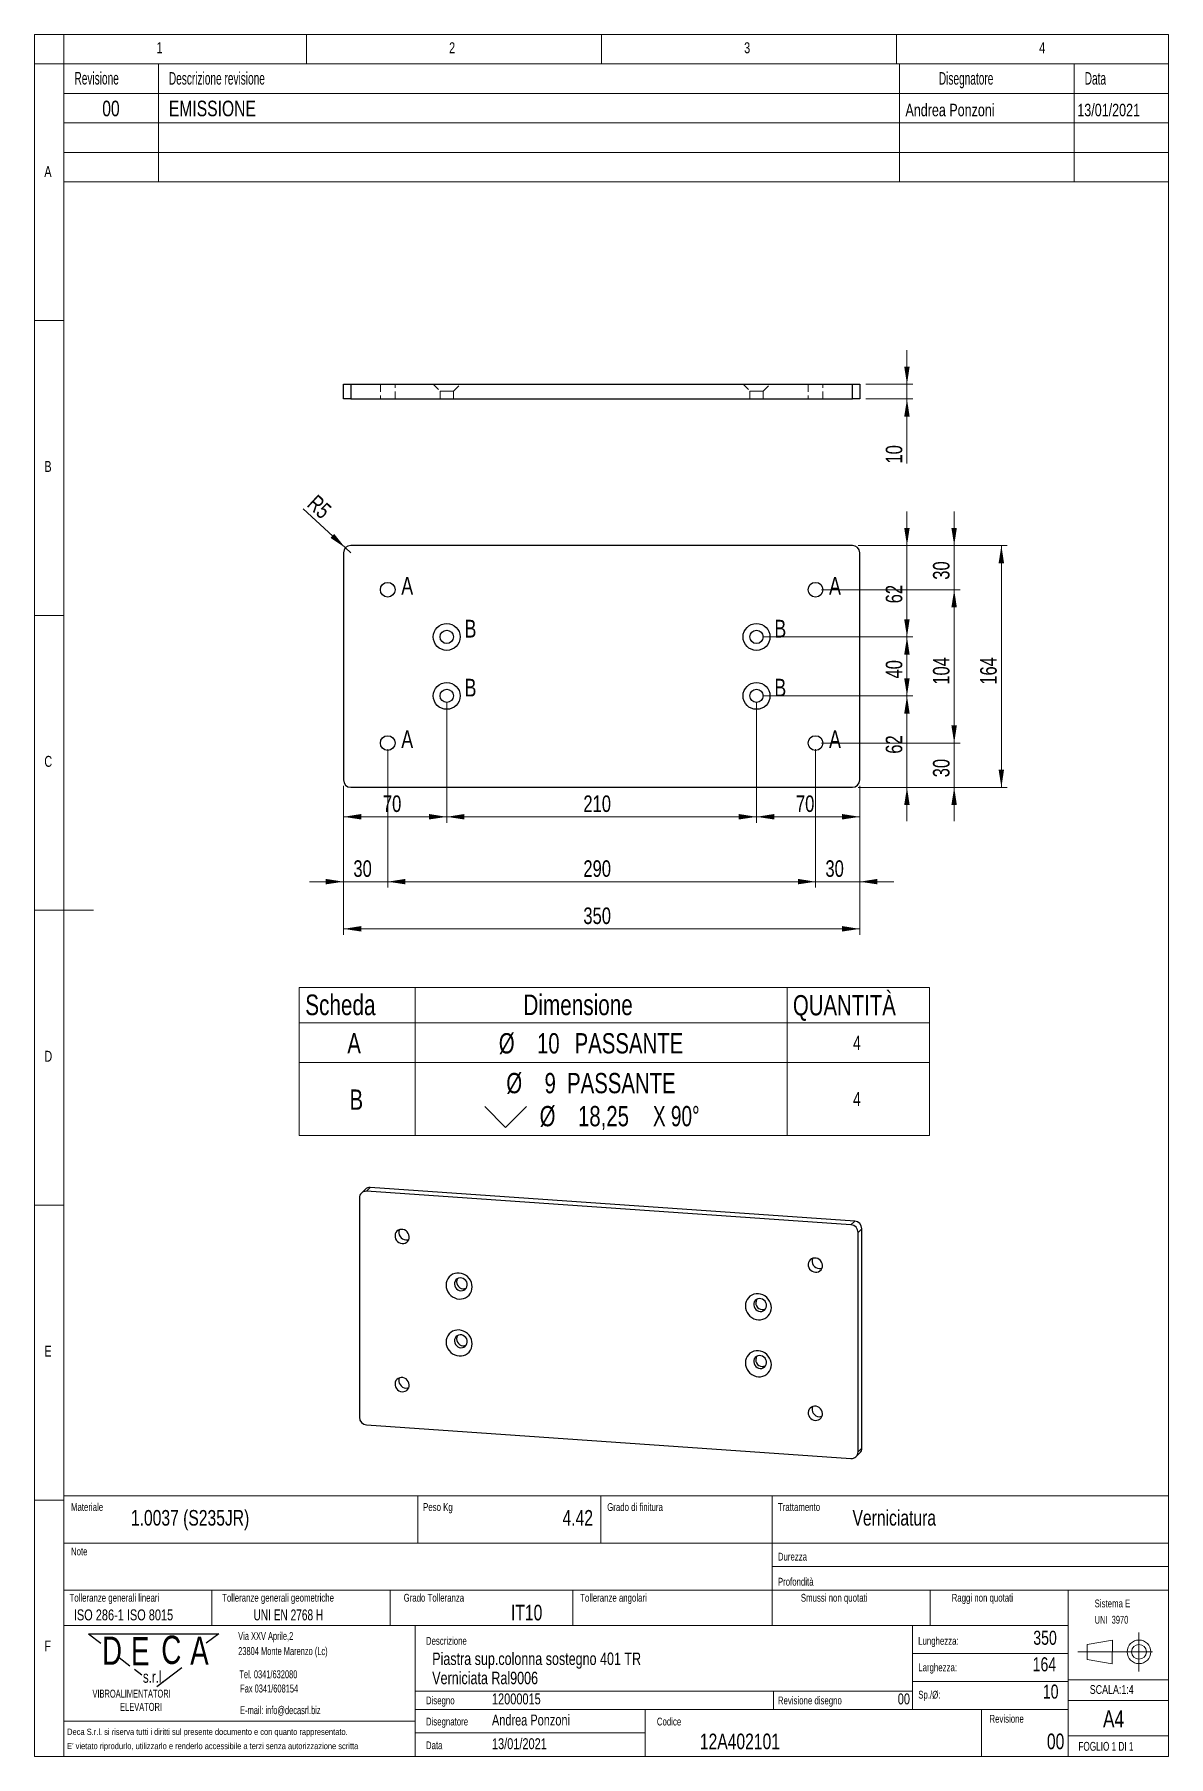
# Model space of a CAD drawing. Header units: millimetres. Extents: x 31 to 800, y 14 to 1182.
import ezdxf

# ---------------------------------------------------------------- set-up
doc = ezdxf.new("R2010")
doc.units = ezdxf.units.MM
doc.header["$LTSCALE"] = 4
doc.linetypes.add('CENTERX2', pattern=[20.32, 12.7, -2.54, 2.54, -2.54])
doc.linetypes.add('HIDDEN', pattern=[1.905, 1.27, -0.635])
doc.layers.add('FORMAT', color=7, linetype='Continuous')
doc.layers.add('TESTO', color=179, linetype='Continuous')
doc.styles.add('SLDTEXTSTYLE0', font='TXT', dxfattribs={"width": 0.75})
doc.styles.add('SLDTEXTSTYLE1', font='TXT', dxfattribs={"width": 0.692308})
doc.styles.add('SLDTEXTSTYLE2', font='TXT', dxfattribs={"width": 0.694444})
doc.styles.add('SLDTEXTSTYLE3', font='TXT', dxfattribs={"width": 0.732984})
doc.styles.add('SLDTEXTSTYLE4', font='TXT', dxfattribs={"width": 0.643617})
doc.styles.add('SLDTEXTSTYLE5', font='TXT', dxfattribs={"width": 0.605})
doc.styles.add('SLDTEXTSTYLE6', font='TXT', dxfattribs={"width": 0.7})
doc.dimstyles.new('SLDDIMSTYLE0', dxfattribs={"dimtxt": 11.2, "dimasz": 12, "dimexe": 0, "dimexo": 0.0625, "dimgap": 2.8, "dimtad": 1, "dimrnd": 1e-09, "dimzin": 12, "dimdsep": 46, "dimtxsty": 'SLDTEXTSTYLE0', "dimsah": 1, "dimcen": 0.09, "dimadec": 0, "dimazin": 3, "dimtfac": 1, "dimtofl": 0, "dimtmove": 0, "dimatfit": 3, "dimfxl": 1, "dimfrac": 2, "dimtolj": 1, "dimtzin": 12, "dimarcsym": 0})
doc.dimstyles.new('SLDDIMSTYLE1', dxfattribs={"dimtxt": 11.2, "dimasz": 12, "dimexe": 0, "dimexo": 0.0625, "dimgap": 2.8, "dimtad": 1, "dimrnd": 1e-09, "dimzin": 12, "dimdsep": 46, "dimtxsty": 'SLDTEXTSTYLE0', "dimsah": 1, "dimcen": 0.09, "dimadec": 0, "dimazin": 3, "dimtfac": 1, "dimtmove": 0, "dimatfit": 0, "dimfxl": 1, "dimfrac": 2, "dimtolj": 1, "dimtzin": 12, "dimarcsym": 0})
doc.dimstyles.new('SLDDIMSTYLE2', dxfattribs={"dimtxt": 11.2, "dimasz": 12, "dimexe": 0, "dimexo": 0.0625, "dimgap": 2.8, "dimtad": 1, "dimrnd": 1e-09, "dimzin": 12, "dimdsep": 46, "dimtxsty": 'SLDTEXTSTYLE0', "dimsah": 1, "dimcen": 0, "dimadec": 0, "dimazin": 3, "dimtfac": 1, "dimtofl": 0, "dimtmove": 0, "dimatfit": 3, "dimfxl": 1, "dimfrac": 2, "dimtolj": 1, "dimtzin": 12, "dimarcsym": 0})

# ---------------------------------------------------------------- blocks, each defined once
blk = doc.blocks.new('SW_SYMBOL_HOLE_SINK')
at = {"color": 0, "linetype": 'Continuous', "lineweight": 0}
for p, q in [((0, 3500), (3200, 300)), ((3200, 300), (6400, 3500))]:
    blk.add_line(p, q, dxfattribs=at)
blk = doc.blocks.new('SW_TABLEANNOTATION_0')
at = {"color": 0, "linetype": 'Continuous', "lineweight": 18}
for p, q in [((0, 0), (0, -24.1)), ((0, 0), (78.7, 0)), ((78.7, 0), (78.7, -24.1)), ((78.7, 0), (330.7, 0)), ((330.7, 0), (330.7, -24.1)), ((330.7, 0), (427.2, 0)), ((427.2, 0), (427.2, -24.1)), ((0, -24.1), (78.7, -24.1)), ((0, -24.1), (0, -51)), ((78.7, -24.1), (330.7, -24.1)), ((78.7, -24.1), (78.7, -51)), ((330.7, -24.1), (427.2, -24.1)), ((330.7, -24.1), (330.7, -51)), ((427.2, -24.1), (427.2, -51)), ((0, -51), (0, -100.4)), ((0, -51), (78.7, -51)), ((78.7, -51), (78.7, -100.4)), ((78.7, -51), (330.7, -51)), ((330.7, -51), (330.7, -100.4)), ((330.7, -51), (427.2, -51)), ((427.2, -51), (427.2, -100.4)), ((0, -100.4), (78.7, -100.4)), ((78.7, -100.4), (330.7, -100.4)), ((330.7, -100.4), (427.2, -100.4))]:
    blk.add_line(p, q, dxfattribs=at)
at = {"color": 0, "linetype": 'Continuous', "lineweight": 0, "xscale": 0.0043935303, "yscale": 0.0043935303, "zscale": 0.0043935303}
blk.add_blockref('SW_SYMBOL_HOLE_SINK', (125.9, -96.2), dxfattribs=at)
at = {"color": 0, "linetype": 'Continuous', "lineweight": 0, "attachment_point": 1}
for s, insert, char_height, style in [('Scheda', (4.1, -4.8), 14, 'SLDTEXTSTYLE0'), ('Dimensione', (152, -4.8), 14, 'SLDTEXTSTYLE0'), ('QUANTITÀ', (334.7, -5.2), 13.76, 'SLDTEXTSTYLE0'), ('A', (32.6, -31), 13.8, 'SLDTEXTSTYLE0'), ('%%c', (135.3, -31), 13.76, 'SLDTEXTSTYLE0'), ('10', (161.2, -31), 13.76, 'SLDTEXTSTYLE0'), ('PASSANTE', (186.7, -31), 13.76, 'SLDTEXTSTYLE0'), ('4', (375.4, -32.8), 9.6, 'SLDTEXTSTYLE0'), ('%%c', (140.4, -58), 13.76, 'SLDTEXTSTYLE0'), ('9', (166.3, -58), 13.8, 'SLDTEXTSTYLE0'), ('PASSANTE', (181.6, -58), 13.76, 'SLDTEXTSTYLE0'), ('B', (34.1, -69.2), 13.8, 'SLDTEXTSTYLE0'), ('%%c', (163, -80.4), 13.76, 'SLDTEXTSTYLE0'), ('18,25', (189, -80.4), 13.76, 'SLDTEXTSTYLE0'), ('X 90°', (239.8, -80.4), 13.76, 'SLDTEXTSTYLE6'), ('4', (375.4, -70.9), 9.6, 'SLDTEXTSTYLE0')]:
    blk.add_mtext(s, dxfattribs=dict(at, insert=insert, char_height=char_height, style=style))
blk = doc.blocks.new('_D')
at = {"color": 7, "linetype": 'Continuous', "lineweight": 0}
for p, q in [((589.5, 835.3), (690.5, 835.3)), ((686.5, 835.3), (686.5, 671.3)), ((589.5, 671.3), (690.5, 671.3))]:
    blk.add_line(p, q, dxfattribs=at)
at = {"color": 7, "linetype": 'Continuous', "lineweight": 18}
for points in [[(686.5, 835.3), (684.6, 823.3), (688.3, 823.3)], [(686.5, 671.3), (688.3, 683.3), (684.6, 683.3)]]:
    blk.add_solid(points, dxfattribs=at)
at = {"color": 7, "linetype": 'Continuous', "lineweight": 18, "insert": (672.1, 740.9), "char_height": 11.2, "attachment_point": 1, "rotation": 90, "style": 'SLDTEXTSTYLE0'}
blk.add_mtext('164', dxfattribs=at)
blk = doc.blocks.new('_D_1')
at = {"color": 7, "linetype": 'Continuous', "lineweight": 0}
for p, q in [((240.5, 672.3), (240.5, 571.3)), ((590.5, 672.3), (590.5, 571.3)), ((590.5, 575.3), (240.5, 575.3))]:
    blk.add_line(p, q, dxfattribs=at)
at = {"color": 7, "linetype": 'Continuous', "lineweight": 18}
for points in [[(240.5, 575.3), (252.5, 573.5), (252.5, 577.2)], [(590.5, 575.3), (578.5, 577.2), (578.5, 573.5)]]:
    blk.add_solid(points, dxfattribs=at)
at = {"color": 7, "linetype": 'Continuous', "lineweight": 18, "insert": (403.1, 589.8), "char_height": 11.2, "attachment_point": 1, "style": 'SLDTEXTSTYLE0'}
blk.add_mtext('350', dxfattribs=at)
blk = doc.blocks.new('_D_2')
at = {"color": 7, "linetype": 'Continuous', "lineweight": 0}
for p, q in [((622.5, 773.3), (622.5, 796.4)), ((524.5, 773.3), (626.5, 773.3)), ((622.5, 733.3), (622.5, 773.3)), ((524.5, 733.3), (626.5, 733.3)), ((622.5, 733.3), (622.5, 710.3))]:
    blk.add_line(p, q, dxfattribs=at)
at = {"color": 7, "linetype": 'Continuous', "lineweight": 18}
for points in [[(622.5, 773.3), (624.3, 785.3), (620.6, 785.3)], [(622.5, 733.3), (620.6, 721.3), (624.3, 721.3)]]:
    blk.add_solid(points, dxfattribs=at)
at = {"color": 7, "linetype": 'Continuous', "lineweight": 18, "insert": (608.1, 745.1), "char_height": 11.2, "attachment_point": 1, "rotation": 90, "style": 'SLDTEXTSTYLE0'}
blk.add_mtext('40', dxfattribs=at)
blk = doc.blocks.new('_D_3')
at = {"color": 7, "linetype": 'Continuous', "lineweight": 0}
for p, q in [((564.5, 805.3), (658.5, 805.3)), ((654.5, 701.3), (654.5, 805.3)), ((564.5, 701.3), (658.5, 701.3))]:
    blk.add_line(p, q, dxfattribs=at)
at = {"color": 7, "linetype": 'Continuous', "lineweight": 18}
for points in [[(654.5, 805.3), (652.6, 793.3), (656.3, 793.3)], [(654.5, 701.3), (656.3, 713.3), (652.6, 713.3)]]:
    blk.add_solid(points, dxfattribs=at)
at = {"color": 7, "linetype": 'Continuous', "lineweight": 18, "insert": (640.1, 740.9), "char_height": 11.2, "attachment_point": 1, "rotation": 90, "style": 'SLDTEXTSTYLE0'}
blk.add_mtext('104', dxfattribs=at)
blk = doc.blocks.new('_D_4')
at = {"color": 7, "linetype": 'Continuous', "lineweight": 0}
for p, q in [((654.5, 835.3), (654.5, 858.4)), ((589.5, 835.3), (658.5, 835.3)), ((654.5, 805.3), (654.5, 835.3)), ((564.5, 805.3), (658.5, 805.3)), ((654.5, 805.3), (654.5, 782.3))]:
    blk.add_line(p, q, dxfattribs=at)
at = {"color": 7, "linetype": 'Continuous', "lineweight": 18}
for points in [[(654.5, 835.3), (656.3, 847.3), (652.6, 847.3)], [(654.5, 805.3), (652.6, 793.3), (656.3, 793.3)]]:
    blk.add_solid(points, dxfattribs=at)
at = {"color": 7, "linetype": 'Continuous', "lineweight": 18, "insert": (640.1, 812.1), "char_height": 11.2, "attachment_point": 1, "rotation": 90, "style": 'SLDTEXTSTYLE0'}
blk.add_mtext('30', dxfattribs=at)
blk = doc.blocks.new('_D_5')
at = {"color": 7, "linetype": 'Continuous', "lineweight": 0}
for p, q in [((622.5, 835.3), (622.5, 858.4)), ((589.5, 835.3), (626.5, 835.3)), ((622.5, 773.3), (622.5, 835.3)), ((524.5, 773.3), (626.5, 773.3)), ((622.5, 773.3), (622.5, 750.3))]:
    blk.add_line(p, q, dxfattribs=at)
at = {"color": 7, "linetype": 'Continuous', "lineweight": 18}
for points in [[(622.5, 835.3), (624.3, 847.3), (620.6, 847.3)], [(622.5, 773.3), (620.6, 761.3), (624.3, 761.3)]]:
    blk.add_solid(points, dxfattribs=at)
at = {"color": 7, "linetype": 'Continuous', "lineweight": 18, "insert": (608.1, 796.1), "char_height": 11.2, "attachment_point": 1, "rotation": 90, "style": 'SLDTEXTSTYLE0'}
blk.add_mtext('62', dxfattribs=at)
blk = doc.blocks.new('_D_6')
at = {"color": 7, "linetype": 'Continuous', "lineweight": 0}
for p, q in [((622.5, 733.3), (622.5, 756.4)), ((524.5, 733.3), (626.5, 733.3)), ((622.5, 733.3), (622.5, 671.3)), ((589.5, 671.3), (626.5, 671.3)), ((622.5, 671.3), (622.5, 648.3))]:
    blk.add_line(p, q, dxfattribs=at)
at = {"color": 7, "linetype": 'Continuous', "lineweight": 18}
for points in [[(622.5, 733.3), (624.3, 745.3), (620.6, 745.3)], [(622.5, 671.3), (620.6, 659.3), (624.3, 659.3)]]:
    blk.add_solid(points, dxfattribs=at)
at = {"color": 7, "linetype": 'Continuous', "lineweight": 18, "insert": (608.1, 694.1), "char_height": 11.2, "attachment_point": 1, "rotation": 90, "style": 'SLDTEXTSTYLE0'}
blk.add_mtext('62', dxfattribs=at)
blk = doc.blocks.new('_D_7')
at = {"color": 7, "linetype": 'Continuous', "lineweight": 0}
for p, q in [((654.5, 701.3), (654.5, 724.4)), ((564.5, 701.3), (658.5, 701.3)), ((654.5, 701.3), (654.5, 671.3)), ((589.5, 671.3), (658.5, 671.3)), ((654.5, 671.3), (654.5, 648.3))]:
    blk.add_line(p, q, dxfattribs=at)
at = {"color": 7, "linetype": 'Continuous', "lineweight": 18}
for points in [[(654.5, 701.3), (656.3, 713.3), (652.6, 713.3)], [(654.5, 671.3), (652.6, 659.3), (656.3, 659.3)]]:
    blk.add_solid(points, dxfattribs=at)
at = {"color": 7, "linetype": 'Continuous', "lineweight": 18, "insert": (640.1, 678.1), "char_height": 11.2, "attachment_point": 1, "rotation": 90, "style": 'SLDTEXTSTYLE0'}
blk.add_mtext('30', dxfattribs=at)
blk = doc.blocks.new('_D_8')
at = {"color": 7, "linetype": 'Continuous', "lineweight": 0}
for p, q in [((270.5, 697.3), (270.5, 603.3)), ((560.5, 697.3), (560.5, 603.3)), ((560.5, 607.3), (270.5, 607.3))]:
    blk.add_line(p, q, dxfattribs=at)
at = {"color": 7, "linetype": 'Continuous', "lineweight": 18}
for points in [[(270.5, 607.3), (282.5, 605.5), (282.5, 609.2)], [(560.5, 607.3), (548.5, 609.2), (548.5, 605.5)]]:
    blk.add_solid(points, dxfattribs=at)
at = {"color": 7, "linetype": 'Continuous', "lineweight": 18, "insert": (403.1, 621.8), "char_height": 11.2, "attachment_point": 1, "style": 'SLDTEXTSTYLE0'}
blk.add_mtext('290', dxfattribs=at)
blk = doc.blocks.new('_D_9')
at = {"color": 7, "linetype": 'Continuous', "lineweight": 0}
for p, q in [((310.5, 729.3), (310.5, 647.3)), ((520.5, 729.3), (520.5, 647.3)), ((310.5, 651.3), (520.5, 651.3))]:
    blk.add_line(p, q, dxfattribs=at)
at = {"color": 7, "linetype": 'Continuous', "lineweight": 18}
for points in [[(310.5, 651.3), (322.5, 649.5), (322.5, 653.2)], [(520.5, 651.3), (508.5, 653.2), (508.5, 649.5)]]:
    blk.add_solid(points, dxfattribs=at)
at = {"color": 7, "linetype": 'Continuous', "lineweight": 18, "insert": (403.1, 665.8), "char_height": 11.2, "attachment_point": 1, "style": 'SLDTEXTSTYLE0'}
blk.add_mtext('210', dxfattribs=at)
blk = doc.blocks.new('_D_10')
at = {"color": 7, "linetype": 'Continuous', "lineweight": 0}
for p, q in [((310.5, 729.3), (310.5, 647.3)), ((240.5, 672.3), (240.5, 647.3)), ((310.5, 651.3), (240.5, 651.3))]:
    blk.add_line(p, q, dxfattribs=at)
at = {"color": 7, "linetype": 'Continuous', "lineweight": 18}
for points in [[(240.5, 651.3), (252.5, 649.5), (252.5, 653.2)], [(310.5, 651.3), (298.5, 653.2), (298.5, 649.5)]]:
    blk.add_solid(points, dxfattribs=at)
at = {"color": 7, "linetype": 'Continuous', "lineweight": 18, "insert": (267.2, 665.8), "char_height": 11.2, "attachment_point": 1, "style": 'SLDTEXTSTYLE0'}
blk.add_mtext('70', dxfattribs=at)
blk = doc.blocks.new('_D_11')
at = {"color": 7, "linetype": 'Continuous', "lineweight": 0}
for p, q in [((520.5, 729.3), (520.5, 647.3)), ((590.5, 672.3), (590.5, 647.3)), ((520.5, 651.3), (590.5, 651.3))]:
    blk.add_line(p, q, dxfattribs=at)
at = {"color": 7, "linetype": 'Continuous', "lineweight": 18}
for points in [[(520.5, 651.3), (532.5, 649.5), (532.5, 653.2)], [(590.5, 651.3), (578.5, 653.2), (578.5, 649.5)]]:
    blk.add_solid(points, dxfattribs=at)
at = {"color": 7, "linetype": 'Continuous', "lineweight": 18, "insert": (547.2, 665.8), "char_height": 11.2, "attachment_point": 1, "style": 'SLDTEXTSTYLE0'}
blk.add_mtext('70', dxfattribs=at)
blk = doc.blocks.new('_D_12')
at = {"color": 7, "linetype": 'Continuous', "lineweight": 0}
for p, q in [((560.5, 697.3), (560.5, 603.3)), ((590.5, 672.3), (590.5, 603.3)), ((560.5, 607.3), (537.4, 607.3)), ((560.5, 607.3), (590.5, 607.3)), ((590.5, 607.3), (613.6, 607.3))]:
    blk.add_line(p, q, dxfattribs=at)
at = {"color": 7, "linetype": 'Continuous', "lineweight": 18}
for points in [[(560.5, 607.3), (548.5, 609.2), (548.5, 605.5)], [(590.5, 607.3), (602.5, 605.5), (602.5, 609.2)]]:
    blk.add_solid(points, dxfattribs=at)
at = {"color": 7, "linetype": 'Continuous', "lineweight": 18, "insert": (567.2, 621.8), "char_height": 11.2, "attachment_point": 1, "style": 'SLDTEXTSTYLE0'}
blk.add_mtext('30', dxfattribs=at)
blk = doc.blocks.new('_D_13')
at = {"color": 7, "linetype": 'Continuous', "lineweight": 0}
for p, q in [((270.5, 697.3), (270.5, 603.3)), ((240.5, 672.3), (240.5, 603.3)), ((240.5, 607.3), (217.4, 607.3)), ((270.5, 607.3), (240.5, 607.3)), ((270.5, 607.3), (293.6, 607.3))]:
    blk.add_line(p, q, dxfattribs=at)
at = {"color": 7, "linetype": 'Continuous', "lineweight": 18}
for points in [[(240.5, 607.3), (228.5, 609.2), (228.5, 605.5)], [(270.5, 607.3), (282.5, 605.5), (282.5, 609.2)]]:
    blk.add_solid(points, dxfattribs=at)
at = {"color": 7, "linetype": 'Continuous', "lineweight": 18, "insert": (247.2, 621.8), "char_height": 11.2, "attachment_point": 1, "style": 'SLDTEXTSTYLE0'}
blk.add_mtext('30', dxfattribs=at)
blk = doc.blocks.new('_D_14')
at = {"color": 7, "linetype": 'Continuous', "lineweight": 0}
for q in [(213.1, 860.2), (245.5, 830.3)]:
    blk.add_line((241.8, 833.7), q, dxfattribs=at)
at = {"color": 7, "linetype": 'Continuous', "lineweight": 18}
blk.add_solid([(241.8, 833.7), (234.2, 843.2), (231.7, 840.5)], dxfattribs=at)
at = {"color": 7, "linetype": 'Continuous', "lineweight": 18, "insert": (222.7, 870.6), "char_height": 11.2, "attachment_point": 1, "rotation": 317.3641, "style": 'SLDTEXTSTYLE0'}
blk.add_mtext('R5', dxfattribs=at)
blk = doc.blocks.new('_D_15')
at = {"color": 7, "linetype": 'Continuous', "lineweight": 0}
for p, q in [((622.5, 944.7), (622.5, 967.8)), ((594.5, 944.7), (626.5, 944.7)), ((594.5, 934.7), (626.5, 934.7)), ((622.5, 944.7), (622.5, 934.7)), ((622.5, 934.7), (622.5, 890.9))]:
    blk.add_line(p, q, dxfattribs=at)
at = {"color": 7, "linetype": 'Continuous', "lineweight": 18}
for points in [[(622.5, 944.7), (624.3, 956.7), (620.6, 956.7)], [(622.5, 934.7), (620.6, 922.7), (624.3, 922.7)]]:
    blk.add_solid(points, dxfattribs=at)
at = {"color": 7, "linetype": 'Continuous', "lineweight": 18, "insert": (608.1, 890.9), "char_height": 11.2, "attachment_point": 1, "rotation": 90, "style": 'SLDTEXTSTYLE0'}
blk.add_mtext('10', dxfattribs=at)

msp = doc.modelspace()

# ---------------------------------------------------------------- linework, layer by layer
at = {"color": 7, "linetype": 'Continuous', "lineweight": 18}
for p, q in [((799.804, 1181.941), (31.004, 1181.941)), ((31.004, 1181.941), (31.004, 13.941)), ((51.004, 1161.941), (51.004, 1181.941)), ((215.404, 1161.941), (215.404, 1181.941)), ((415.404, 1181.941), (415.404, 1161.941)), ((615.404, 1161.941), (615.404, 1181.941)), ((799.804, 1161.941), (799.804, 1181.941)), ((51.004, 1161.941), (31.004, 1161.941)), ((51.004, 1161.941), (51.004, 13.941)), ((799.804, 1161.941), (51.004, 1161.941)), ((51.004, 1141.941), (51.004, 1161.941)), ((51.004, 1161.941), (799.804, 1161.941)), ((115.004, 1141.941), (115.004, 1161.941)), ((617.452, 1141.941), (617.452, 1161.941)), ((735.804, 1141.941), (735.804, 1161.941)), ((799.804, 13.941), (799.804, 1161.941)), ((799.804, 1141.941), (799.804, 1161.941)), ((51.004, 1141.941), (799.804, 1141.941)), ((51.004, 1141.941), (51.004, 1081.941)), ((115.004, 1141.941), (115.004, 1081.941)), ((617.452, 1141.941), (617.452, 1081.941)), ((735.804, 1141.941), (735.804, 1081.941)), ((799.804, 1141.941), (799.804, 1081.941)), ((51.004, 1121.941), (799.804, 1121.941)), ((51.004, 1101.941), (799.804, 1101.941)), ((51.004, 1081.941), (799.804, 1081.941)), ((51.004, 987.941), (31.004, 987.941)), ((31.004, 787.941), (51.004, 787.941)), ((31.004, 587.941), (71.004, 587.941)), ((31.004, 387.941), (51.004, 387.941)), ((51.004, 243.047), (51.004, 13.941)), ((51.004, 240.914), (51.004, 166.941)), ((51.004, 187.941), (31.004, 187.941)), ((51.003, 190.741), (51.003, 13.941)), ((51.003, 190.741), (799.804, 190.741)), ((291.003, 190.741), (291.003, 158.741)), ((415.003, 190.741), (415.003, 158.741)), ((531.003, 158.741), (531.003, 190.741)), ((799.804, 190.741), (799.804, 13.941)), ((51.003, 158.741), (799.804, 158.741)), ((531.003, 158.741), (531.003, 126.738)), ((531.003, 142.741), (799.804, 142.741)), ((51.003, 126.738), (799.804, 126.738)), ((151.269, 126.738), (151.269, 102.741)), ((272.059, 126.738), (272.059, 102.741)), ((395.979, 126.738), (395.979, 102.741)), ((531.069, 126.738), (531.069, 102.741)), ((638.249, 126.738), (638.249, 102.741)), ((731.803, 126.738), (731.803, 13.941)), ((51.003, 102.741), (289.003, 102.741)), ((289.003, 102.741), (289.003, 13.941)), ((289.003, 102.741), (731.803, 102.741)), ((626.338, 102.741), (626.338, 83.808)), ((626.338, 83.808), (626.338, 64.875)), ((626.338, 83.808), (731.803, 83.808)), ((761.703, 92.854), (744.687, 89.854)), ((744.687, 89.854), (744.687, 79.854)), ((761.703, 92.854), (761.622, 76.854)), ((761.622, 76.854), (744.687, 79.854)), ((626.338, 64.875), (626.338, 45.941)), ((626.338, 64.875), (731.803, 64.875)), ((731.803, 65.941), (799.804, 65.941)), ((731.804, 65.941), (799.804, 65.941)), ((731.804, 65.941), (731.804, 13.941)), ((289.003, 58.341), (626.338, 58.341)), ((532.072, 58.341), (532.072, 45.941)), ((731.804, 51.941), (799.804, 51.941)), ((51.003, 37.941), (289.265, 37.941)), ((289.003, 45.941), (731.803, 45.941)), ((445.087, 45.941), (445.087, 13.941)), ((673.028, 45.941), (673.028, 13.941)), ((445.087, 29.941), (289.003, 29.941)), ((731.804, 27.941), (799.804, 27.941)), ((31.004, 13.941), (51.004, 13.941)), ((51.003, 13.941), (799.804, 13.941)), ((51.004, 13.941), (799.804, 13.941))]:
    msp.add_line(p, q, dxfattribs=at)
at = {"color": 7, "linetype": 'Continuous', "lineweight": 25}
for p, q in [((240.492, 934.688), (240.492, 944.688)), ((240.492, 944.688), (245.492, 944.688)), ((245.492, 934.688), (240.492, 934.688)), ((245.492, 944.688), (245.492, 934.688)), ((245.492, 944.688), (585.492, 944.688)), ((245.492, 934.688), (585.492, 934.688)), ((585.492, 934.688), (585.492, 944.688)), ((585.492, 944.688), (590.492, 944.688)), ((590.492, 934.688), (585.492, 934.688)), ((590.492, 944.688), (590.492, 934.688)), ((240.492, 830.337), (240.492, 676.337)), ((585.492, 835.337), (245.492, 835.337)), ((590.492, 676.337), (590.492, 830.337)), ((245.492, 671.337), (585.492, 671.337)), ((255.216, 398.581), (252.627, 396.081)), ((258.689, 399.814), (256.101, 397.314)), ((584.516, 374.539), (256.101, 397.314)), ((587.104, 377.039), (258.689, 399.814)), ((251.272, 392.82), (251.272, 244.067)), ((584.516, 374.539), (587.104, 377.039)), ((591.934, 371.874), (589.346, 369.374)), ((589.346, 220.621), (589.346, 369.374)), ((591.934, 223.121), (591.934, 371.874)), ((256.101, 238.902), (584.516, 216.127)), ((589.346, 220.621), (591.934, 223.121)), ((587.99, 217.36), (590.578, 219.86))]:
    msp.add_line(p, q, dxfattribs=at)
at = {"color": 7, "linetype": 'HIDDEN', "lineweight": 18}
for p, q in [((245.492, 934.688), (245.492, 944.688)), ((265.492, 944.688), (265.492, 934.688)), ((275.492, 934.688), (275.492, 944.688)), ((301.367, 944.688), (305.992, 940.063)), ((305.992, 940.063), (310.492, 940.063)), ((305.992, 940.063), (305.992, 934.688)), ((310.492, 940.063), (314.992, 940.063)), ((314.992, 940.063), (319.617, 944.688)), ((314.992, 934.688), (314.992, 940.063)), ((511.367, 944.688), (515.992, 940.063)), ((515.992, 940.063), (520.492, 940.063)), ((515.992, 940.063), (515.992, 934.688)), ((520.492, 940.063), (524.992, 940.063)), ((524.992, 940.063), (529.617, 944.688)), ((524.992, 934.688), (524.992, 940.063)), ((555.492, 944.688), (555.492, 934.688)), ((565.492, 934.688), (565.492, 944.688)), ((585.492, 944.688), (585.492, 934.688))]:
    msp.add_line(p, q, dxfattribs=at)
at = {"color": 7, "linetype": 'CENTERX2', "lineweight": 18}
for p, q in [((779.778, 97.977), (779.778, 71.597)), ((738.206, 84.969), (792.196, 84.969))]:
    msp.add_line(p, q, dxfattribs=at)
at = {"color": 7, "linetype": 'Continuous', "lineweight": 25, "flags": 128}
for points in [[(280.249, 361.832), (281.363, 361.885), (282.417, 362.196), (283.354, 362.747), (284.123, 363.509), (284.684, 364.441), (285.006, 365.493), (285.071, 366.608), (284.876, 367.726), (284.432, 368.787), (283.762, 369.732), (282.903, 370.513), (281.901, 371.086), (280.81, 371.42), (279.689, 371.498), (278.597, 371.315), (277.595, 370.881), (276.736, 370.22), (276.067, 369.367), (275.623, 368.368), (275.428, 367.277), (275.493, 366.153), (275.815, 365.056), (276.375, 364.046), (277.145, 363.177), (278.082, 362.496), (279.136, 362.04), (280.249, 361.832)], [(282.838, 364.332), (283.951, 364.385), (284.748, 364.594)], [(560.368, 342.406), (561.482, 342.459), (562.535, 342.769), (563.472, 343.321), (564.242, 344.083), (564.802, 345.015), (565.124, 346.067), (565.189, 347.182), (564.995, 348.3), (564.55, 349.36), (563.881, 350.306), (563.022, 351.087), (562.02, 351.659), (560.929, 351.994), (559.807, 352.071), (558.716, 351.888), (557.714, 351.455), (556.855, 350.793), (556.185, 349.94), (555.741, 348.942), (555.546, 347.851), (555.612, 346.727), (555.933, 345.63), (556.494, 344.62), (557.263, 343.751), (558.2, 343.07), (559.254, 342.613), (560.368, 342.406)], [(318.886, 324.259), (320.417, 324.286), (321.901, 324.581), (323.293, 325.134), (324.552, 325.928), (325.638, 326.939), (326.52, 328.136), (327.169, 329.484), (327.567, 330.94), (327.7, 332.461), (327.567, 334.001), (327.169, 335.513), (326.52, 336.95), (325.638, 338.27), (324.552, 339.432), (323.293, 340.4), (321.901, 341.146), (320.417, 341.647), (318.886, 341.887), (317.356, 341.859), (315.872, 341.564), (314.479, 341.012), (313.221, 340.218), (312.134, 339.207), (311.253, 338.009), (310.604, 336.662), (310.206, 335.205), (310.072, 333.684), (310.206, 332.144), (310.604, 330.633), (311.253, 329.195), (312.134, 327.875), (313.221, 326.714), (314.479, 325.745), (315.872, 324.999), (317.356, 324.499), (318.886, 324.259)], [(562.956, 344.906), (564.07, 344.959), (564.867, 345.167)], [(320.083, 329.882), (321.164, 329.944), (322.177, 330.275), (323.059, 330.854), (323.753, 331.645), (324.217, 332.599), (324.421, 333.655), (324.353, 334.747), (324.016, 335.807), (323.433, 336.767), (322.638, 337.568), (321.684, 338.159), (320.628, 338.504), (319.539, 338.579), (318.483, 338.381), (317.528, 337.923), (316.734, 337.232), (316.15, 336.352), (315.814, 335.34), (315.745, 334.257), (315.949, 333.172), (316.413, 332.154), (317.108, 331.267), (317.989, 330.565), (319.002, 330.094), (320.083, 329.882)], [(521.731, 310.191), (523.261, 310.219), (524.745, 310.514), (526.138, 311.067), (527.396, 311.86), (528.483, 312.872), (529.364, 314.069), (530.013, 315.416), (530.411, 316.873), (530.545, 318.394), (530.411, 319.934), (530.013, 321.446), (529.364, 322.883), (528.483, 324.203), (527.396, 325.364), (526.138, 326.333), (524.745, 327.079), (523.261, 327.579), (521.731, 327.819), (520.2, 327.792), (518.716, 327.497), (517.324, 326.944), (516.065, 326.15), (514.979, 325.139), (514.098, 323.942), (513.448, 322.594), (513.051, 321.138), (512.917, 319.617), (513.051, 318.077), (513.448, 316.565), (514.098, 315.128), (514.979, 313.808), (516.065, 312.646), (517.324, 311.678), (518.716, 310.932), (520.2, 310.431), (521.731, 310.191)], [(522.928, 315.815), (524.009, 315.877), (525.022, 316.207), (525.903, 316.787), (526.598, 317.578), (527.062, 318.532), (527.266, 319.588), (527.197, 320.68), (526.861, 321.74), (526.277, 322.7), (525.483, 323.501), (524.528, 324.092), (523.473, 324.436), (522.383, 324.512), (521.328, 324.314), (520.373, 323.855), (519.579, 323.165), (518.995, 322.285), (518.658, 321.272), (518.59, 320.19), (518.794, 319.105), (519.258, 318.087), (519.952, 317.199), (520.834, 316.498), (521.847, 316.026), (522.928, 315.815)], [(318.886, 285.622), (320.417, 285.649), (321.901, 285.944), (323.293, 286.497), (324.552, 287.291), (325.638, 288.302), (326.52, 289.499), (327.169, 290.847), (327.567, 292.303), (327.7, 293.824), (327.567, 295.364), (327.169, 296.876), (326.52, 298.313), (325.638, 299.633), (324.552, 300.795), (323.293, 301.763), (321.901, 302.509), (320.417, 303.01), (318.886, 303.25), (317.356, 303.222), (315.872, 302.927), (314.479, 302.375), (313.221, 301.581), (312.134, 300.57), (311.253, 299.372), (310.604, 298.025), (310.206, 296.568), (310.072, 295.047), (310.206, 293.507), (310.604, 291.995), (311.253, 290.558), (312.134, 289.238), (313.221, 288.077), (314.479, 287.108), (315.872, 286.362), (317.356, 285.862), (318.886, 285.622)], [(320.083, 291.245), (321.164, 291.307), (322.177, 291.638), (323.059, 292.217), (323.753, 293.008), (324.217, 293.962), (324.421, 295.018), (324.353, 296.11), (324.016, 297.17), (323.433, 298.13), (322.638, 298.931), (321.684, 299.522), (320.628, 299.867), (319.539, 299.942), (318.483, 299.744), (317.528, 299.286), (316.734, 298.595), (316.15, 297.715), (315.814, 296.703), (315.745, 295.62), (315.949, 294.535), (316.413, 293.517), (317.108, 292.63), (317.989, 291.928), (319.002, 291.457), (320.083, 291.245)], [(521.731, 271.554), (523.261, 271.582), (524.745, 271.877), (526.138, 272.43), (527.396, 273.223), (528.483, 274.235), (529.364, 275.432), (530.013, 276.779), (530.411, 278.236), (530.545, 279.757), (530.411, 281.297), (530.013, 282.809), (529.364, 284.246), (528.483, 285.566), (527.396, 286.727), (526.138, 287.696), (524.745, 288.442), (523.261, 288.942), (521.731, 289.182), (520.2, 289.155), (518.716, 288.86), (517.324, 288.307), (516.065, 287.513), (514.979, 286.502), (514.098, 285.305), (513.448, 283.957), (513.051, 282.501), (512.917, 280.98), (513.051, 279.44), (513.448, 277.928), (514.098, 276.491), (514.979, 275.171), (516.065, 274.009), (517.324, 273.041), (518.716, 272.295), (520.2, 271.794), (521.731, 271.554)], [(522.928, 277.178), (524.009, 277.24), (525.022, 277.57), (525.903, 278.15), (526.598, 278.941), (527.062, 279.895), (527.266, 280.951), (527.197, 282.043), (526.861, 283.103), (526.277, 284.063), (525.483, 284.864), (524.528, 285.455), (523.473, 285.799), (522.383, 285.875), (521.328, 285.677), (520.373, 285.218), (519.579, 284.528), (518.995, 283.648), (518.658, 282.635), (518.59, 281.553), (518.794, 280.468), (519.258, 279.45), (519.952, 278.562), (520.834, 277.861), (521.847, 277.389), (522.928, 277.178)], [(280.249, 261.376), (281.363, 261.429), (282.417, 261.739), (283.354, 262.291), (284.123, 263.053), (284.684, 263.985), (285.006, 265.037), (285.071, 266.152), (284.876, 267.27), (284.432, 268.33), (283.762, 269.276), (282.903, 270.057), (281.901, 270.629), (280.81, 270.964), (279.689, 271.041), (278.597, 270.858), (277.595, 270.425), (276.736, 269.763), (276.067, 268.91), (275.623, 267.912), (275.428, 266.821), (275.493, 265.697), (275.815, 264.6), (276.375, 263.59), (277.145, 262.721), (278.082, 262.04), (279.136, 261.583), (280.249, 261.376)], [(282.838, 263.876), (283.951, 263.929), (284.748, 264.138)], [(560.368, 241.95), (561.482, 242.003), (562.535, 242.313), (563.472, 242.864), (564.242, 243.627), (564.802, 244.559), (565.124, 245.611), (565.189, 246.726), (564.995, 247.844), (564.55, 248.904), (563.881, 249.85), (563.022, 250.63), (562.02, 251.203), (560.929, 251.537), (559.807, 251.615), (558.716, 251.432), (557.714, 250.998), (556.855, 250.337), (556.185, 249.484), (555.741, 248.485), (555.546, 247.394), (555.612, 246.27), (555.933, 245.174), (556.494, 244.164), (557.263, 243.295), (558.2, 242.614), (559.254, 242.157), (560.368, 241.95)], [(562.956, 244.45), (564.07, 244.503), (564.867, 244.711)]]:
    msp.add_lwpolyline(points, dxfattribs=at)
at = {"color": 7, "linetype": 'Continuous', "lineweight": 25}
for centre, radius in [((270.492, 805.337), 5), ((560.492, 805.337), 5), ((310.492, 773.337), 9.125), ((310.492, 773.337), 4.5), ((520.492, 773.337), 9.125), ((520.492, 773.337), 4.5), ((310.492, 733.337), 9.125), ((310.492, 733.337), 4.5), ((520.492, 733.337), 9.125), ((520.492, 733.337), 4.5), ((270.492, 701.337), 5), ((560.492, 701.337), 5)]:
    msp.add_circle(centre, radius, dxfattribs=at)
at = {"color": 7, "linetype": 'Continuous', "lineweight": 18}
for radius in [8, 5]:
    msp.add_circle((779.778, 84.969), radius, dxfattribs=at)
at = {"color": 7, "linetype": 'Continuous', "lineweight": 25}
for centre, radius, start, end in [((245.492, 830.337), 5, 90, 180), ((585.492, 830.337), 5, 0, 90), ((245.492, 676.337), 5, 180, 270), ((585.492, 676.337), 5, 270, 0), ((255.73, 392.871), 4.459, 85.223201, 180.662355), ((258.331, 395.315), 4.514, 85.446876, 133.64815), ((584.102, 369.311), 5.244, 0.690044, 85.471074), ((586.69, 371.811), 5.244, 0.690044, 85.471074), ((283.183, 369.474), 5.153, 160.073586, 266.156044), ((563.301, 350.047), 5.153, 160.073586, 266.156044), ((321.749, 335.812), 4.594, 150.844166, 266.576732), ((321.788, 335.332), 4.118, 265.638831, 299.590065), ((524.593, 321.745), 4.594, 150.844166, 266.576732), ((524.632, 321.265), 4.118, 265.638831, 299.590065), ((321.749, 297.175), 4.594, 150.844166, 266.576732), ((321.788, 296.695), 4.118, 265.638831, 299.590065), ((524.593, 283.108), 4.594, 150.844166, 266.576732), ((283.183, 269.017), 5.153, 160.073586, 266.156044), ((524.632, 282.628), 4.118, 265.638831, 299.590065), ((563.301, 249.591), 5.153, 160.073586, 266.156044), ((256.515, 244.13), 5.244, 180.690044, 265.471074), ((587.427, 223.083), 4.507, 314.356061, 0.493876), ((584.887, 220.57), 4.459, 265.223201, 0.662355)]:
    msp.add_arc(centre, radius, start, end, dxfattribs=at)
at = {"layer": 'TESTO'}
for p, q in [((67.609, 97.173), (155.893, 97.173)), ((67.609, 97.173), (75.915, 90.793)), ((155.893, 97.173), (147.515, 90.737)), ((88.527, 81.104), (95.755, 75.551)), ((98.812, 73.25), (103.698, 69.426)), ((130.802, 74.041), (114.012, 61.143))]:
    msp.add_line(p, q, dxfattribs=at)

# ---------------------------------------------------------------- block references
at = {"color": 7, "linetype": 'Continuous', "lineweight": 0}
msp.add_blockref('SW_TABLEANNOTATION_0', (210.477, 535.584), dxfattribs=at)

# ---------------------------------------------------------------- texts
for s, insert, char_height, attachment_point, style in [('1', (113.737, 1176.613), 7.408, 1, 'SLDTEXTSTYLE0'), ('2', (312.071, 1176.613), 7.408, 1, 'SLDTEXTSTYLE0'), ('3', (512.071, 1176.613), 7.408, 1, 'SLDTEXTSTYLE0'), ('4', (712.071, 1176.613), 7.408, 1, 'SLDTEXTSTYLE0'), ('Revisione', (58.122, 1156.456), 8.4667, 1, 'SLDTEXTSTYLE5'), ('Descrizione revisione', (122.13, 1156.383), 8.46667, 1, 'SLDTEXTSTYLE5'), ('Disegnatore', (644.101, 1156.383), 8.46667, 1, 'SLDTEXTSTYLE5'), ('Data', (742.975, 1156.383), 8.4667, 1, 'SLDTEXTSTYLE5'), ('00', (76.954, 1137.02), 10.5833, 1, 'SLDTEXTSTYLE0'), ('EMISSIONE', (122.13, 1137.02), 10.5833, 1, 'SLDTEXTSTYLE0'), ('Andrea Ponzoni', (621.45, 1134.914), 8.46667, 1, 'SLDTEXTSTYLE0'), ('13/01/2021', (737.967, 1134.914), 8.4667, 1, 'SLDTEXTSTYLE0'), ('A', (37.671, 1092.613), 7.408, 1, 'SLDTEXTSTYLE0'), ('B', (37.671, 892.613), 7.408, 1, 'SLDTEXTSTYLE0'), ('A', (279.684, 813.998), 12, 1, 'SLDTEXTSTYLE0'), ('A', (569.684, 813.998), 12, 1, 'SLDTEXTSTYLE0'), ('B', (322.601, 784.915), 12, 1, 'SLDTEXTSTYLE0'), ('B', (532.601, 784.915), 12, 1, 'SLDTEXTSTYLE0'), ('B', (322.601, 744.915), 12, 1, 'SLDTEXTSTYLE0'), ('B', (532.601, 744.915), 12, 1, 'SLDTEXTSTYLE0'), ('A', (279.684, 709.998), 12, 1, 'SLDTEXTSTYLE0'), ('A', (569.684, 709.998), 12, 1, 'SLDTEXTSTYLE0'), ('C', (37.671, 692.613), 7.408, 1, 'SLDTEXTSTYLE0'), ('D', (37.671, 492.613), 7.408, 1, 'SLDTEXTSTYLE0'), ('E', (37.671, 292.613), 7.408, 1, 'SLDTEXTSTYLE0'), ('Materiale', (55.732, 185.832), 5.2917, 1, 'SLDTEXTSTYLE0'), ('1.0037 (S235JR)', (96.381, 181.153), 10.58333, 1, 'SLDTEXTSTYLE0'), ('Peso Kg', (294.481, 185.832), 5.2917, 1, 'SLDTEXTSTYLE0'), ('4.42', (409.641, 181.153), 10.5833, 3, 'SLDTEXTSTYLE0'), ('Grado di finitura', (419.265, 185.832), 5.29167, 1, 'SLDTEXTSTYLE0'), ('Trattamento', (535.003, 185.832), 5.29167, 1, 'SLDTEXTSTYLE0'), ('Verniciatura', (585.559, 181.153), 10.58333, 1, 'SLDTEXTSTYLE0'), ('Note', (55.732, 155.7), 5.2917, 1, 'SLDTEXTSTYLE0'), ('Durezza', (534.967, 152.188), 5.2917, 1, 'SLDTEXTSTYLE0'), ('Profondità', (534.967, 135.176), 5.2917, 1, 'SLDTEXTSTYLE0'), ('Tolleranze generali lineari', (54.784, 124.286), 5.29167, 1, 'SLDTEXTSTYLE0'), ('Tolleranze generali geometriche', (158.242, 124.286), 5.29167, 1, 'SLDTEXTSTYLE0'), ('Grado Tolleranza', (281.282, 124.286), 5.29167, 1, 'SLDTEXTSTYLE0'), ('IT10', (354.034, 116.883), 10.5833, 1, 'SLDTEXTSTYLE0'), ('Tolleranze angolari', (400.965, 124.286), 5.29167, 1, 'SLDTEXTSTYLE0'), ('Smussi non quotati', (550.537, 124.286), 5.29167, 1, 'SLDTEXTSTYLE0'), ('Raggi non quotati', (652.788, 124.286), 5.29167, 1, 'SLDTEXTSTYLE0'), ('Sistema E', (749.689, 120.432), 5.2917, 1, 'SLDTEXTSTYLE0'), ('ISO 286-1 ISO 8015', (57.708, 113.725), 7.40833, 1, 'SLDTEXTSTYLE0'), ('UNI EN 2768 H', (179.501, 113.725), 7.40833, 1, 'SLDTEXTSTYLE1'), ('UNI  3970', (749.689, 109.376), 5.2917, 1, 'SLDTEXTSTYLE2'), ('Descrizione', (296.365, 95.06), 5.29167, 1, 'SLDTEXTSTYLE0'), ('Lunghezza:', (630.072, 95.06), 5.2917, 1, 'SLDTEXTSTYLE0'), ('350', (724.055, 99.271), 9.525, 3, 'SLDTEXTSTYLE0'), ('F', (37.671, 92.613), 7.408, 1, 'SLDTEXTSTYLE0'), ('Piastra sup.colonna sostegno 401 TR', (300.646, 84.512), 8.46667, 1, 'SLDTEXTSTYLE0'), ('Verniciata Ral9006', (300.646, 71.468), 8.46667, 1, 'SLDTEXTSTYLE0'), ('Larghezza:', (630.136, 77.057), 5.2917, 1, 'SLDTEXTSTYLE0'), ('164', (723.625, 81.268), 9.525, 3, 'SLDTEXTSTYLE0'), ('Sp./Ø:', (630.136, 58.547), 5.2917, 1, 'SLDTEXTSTYLE0'), ('10', (725.216, 62.758), 9.525, 3, 'SLDTEXTSTYLE0'), ('SCALA:1:4', (746.406, 62.42), 6, 1, 'SLDTEXTSTYLE0'), ('Disegno', (296.365, 54.649), 5.2917, 1, 'SLDTEXTSTYLE0'), ('12000015', (341.148, 56.755), 7.4083, 1, 'SLDTEXTSTYLE0'), ('Revisione disegno', (534.967, 54.649), 5.29167, 1, 'SLDTEXTSTYLE0'), ('00', (624.52, 56.755), 7.4083, 3, 'SLDTEXTSTYLE0'), ('Disegnatore', (296.365, 40.325), 5.29167, 1, 'SLDTEXTSTYLE0'), ('Andrea Ponzoni', (341.148, 42.431), 7.40833, 1, 'SLDTEXTSTYLE0'), ('Codice', (452.946, 40.325), 5.2917, 1, 'SLDTEXTSTYLE0'), ('Revisione', (678.403, 42.211), 5.2917, 1, 'SLDTEXTSTYLE0'), ('A4', (755.385, 45.356), 11.6417, 1, 'SLDTEXTSTYLE0'), ('Deca S.r.l. si riserva tutti i diritti sul presente documento e con quanto rappresentato.', (53.169, 32.842), 4.23333, 1, 'SLDTEXTSTYLE0'), ("E' vietato riprodurlo, utilizzarlo e renderlo accessibile a terzi senza autorizzazione scritta", (53.169, 23.198), 4.23333, 1, 'SLDTEXTSTYLE0'), ('Data', (296.365, 24.25), 5.2917, 1, 'SLDTEXTSTYLE0'), ('13/01/2021', (341.148, 26.356), 7.4083, 1, 'SLDTEXTSTYLE0'), ('12A402101', (482.083, 29.514), 10.5833, 1, 'SLDTEXTSTYLE0'), ('00', (729.144, 29.514), 10.5833, 3, 'SLDTEXTSTYLE0'), ('FOGLIO 1 DI 1', (738.697, 23.879), 6, 1, 'SLDTEXTSTYLE1')]:
    msp.add_mtext(s, dxfattribs=dict(at, insert=insert, char_height=char_height, attachment_point=attachment_point, style=style))
at = {"layer": 'FORMAT', "char_height": 5.4, "attachment_point": 1, "style": 'SLDTEXTSTYLE4'}
for s, insert in [('Via XXV Aprile,2', (169.106, 98.416)), ('23804 Monte Marenzo (Lc)', (169.106, 88.177)), ('Tel. 0341/632080', (169.91, 72.445)), ('VIBROALIMENTATORI', (70.345, 59.302)), ('Fax 0341/608154', (170.428, 62.788)), ('ELEVATORI', (89.107, 50.334)), ('E-mail: info@decasrl.biz', (170.428, 48.11))]:
    msp.add_mtext(s, dxfattribs=dict(at, insert=insert))
at = {"layer": 'TESTO', "attachment_point": 1, "style": 'SLDTEXTSTYLE3'}
for s, insert, char_height in [('D', (76.774, 95.362), 19.2), ('E', (96.381, 94.937), 19.2), ('C', (116.976, 95.922), 19.2), ('A', (136.567, 95.362), 19.2), ('s.r.l.', (104.524, 71.992), 8)]:
    msp.add_mtext(s, dxfattribs=dict(at, insert=insert, char_height=char_height))

# ---------------------------------------------------------------- dimensions: what is measured, and where the dimension line sits
at = {"color": 7, "linetype": 'Continuous', "lineweight": 18}
for base, p1, p2, dimstyle, picture, middle in [((622.492, 934.688), (590.492, 944.688), (590.492, 934.688), 'SLDDIMSTYLE1', '_D_15', (622.492, 899.197)), ((622.492, 835.337), (520.492, 773.337), (585.492, 835.337), 'SLDDIMSTYLE1', '_D_5', (622.492, 804.337)), ((654.492, 835.337), (560.492, 805.337), (585.492, 835.337), 'SLDDIMSTYLE1', '_D_4', (654.492, 820.337)), ((686.492, 671.337), (585.492, 835.337), (585.492, 671.337), 'SLDDIMSTYLE0', '_D', (686.492, 753.337)), ((622.492, 773.337), (520.492, 733.337), (520.492, 773.337), 'SLDDIMSTYLE1', '_D_2', (622.492, 753.337)), ((654.492, 805.337), (560.492, 701.337), (560.492, 805.337), 'SLDDIMSTYLE0', '_D_3', (654.492, 753.337)), ((622.492, 671.337), (520.492, 733.337), (585.492, 671.337), 'SLDDIMSTYLE1', '_D_6', (622.492, 702.337)), ((654.492, 671.337), (560.492, 701.337), (585.492, 671.337), 'SLDDIMSTYLE1', '_D_7', (654.492, 686.337))]:
    dim = msp.add_linear_dim(base=base, p1=p1, p2=p2, angle=90, dimstyle=dimstyle, dxfattribs=at)
    dim.commit()
    dim.dimension.update_dxf_attribs({"geometry": picture, "text_midpoint": middle, "dimtype": 160})
dim = msp.add_radius_dim(center=(245.492, 830.337), mpoint=(241.813, 833.724), dimstyle='SLDDIMSTYLE2', dxfattribs=at)
dim.commit()
dim.dimension.update_dxf_attribs({"geometry": '_D_14', "text_midpoint": (218.689, 855.015), "dimtype": 164})
for base, p1, p2, dimstyle, picture, middle in [((240.492, 651.337), (310.492, 733.337), (240.492, 676.337), 'SLDDIMSTYLE0', '_D_10', (275.492, 651.337)), ((520.492, 651.337), (310.492, 733.337), (520.492, 733.337), 'SLDDIMSTYLE0', '_D_9', (415.492, 651.337)), ((590.492, 651.337), (520.492, 733.337), (590.492, 676.337), 'SLDDIMSTYLE0', '_D_11', (555.492, 651.337)), ((240.492, 607.337), (270.492, 701.337), (240.492, 676.337), 'SLDDIMSTYLE1', '_D_13', (255.492, 607.337)), ((270.492, 607.337), (560.492, 701.337), (270.492, 701.337), 'SLDDIMSTYLE0', '_D_8', (415.492, 607.337)), ((590.492, 607.337), (560.492, 701.337), (590.492, 676.337), 'SLDDIMSTYLE1', '_D_12', (575.492, 607.337)), ((240.492, 575.337), (590.492, 676.337), (240.492, 676.337), 'SLDDIMSTYLE0', '_D_1', (415.492, 575.337))]:
    dim = msp.add_linear_dim(base=base, p1=p1, p2=p2, dimstyle=dimstyle, dxfattribs=at)
    dim.commit()
    dim.dimension.update_dxf_attribs({"geometry": picture, "text_midpoint": middle, "dimtype": 160})

doc.saveas('drawing.dxf')
